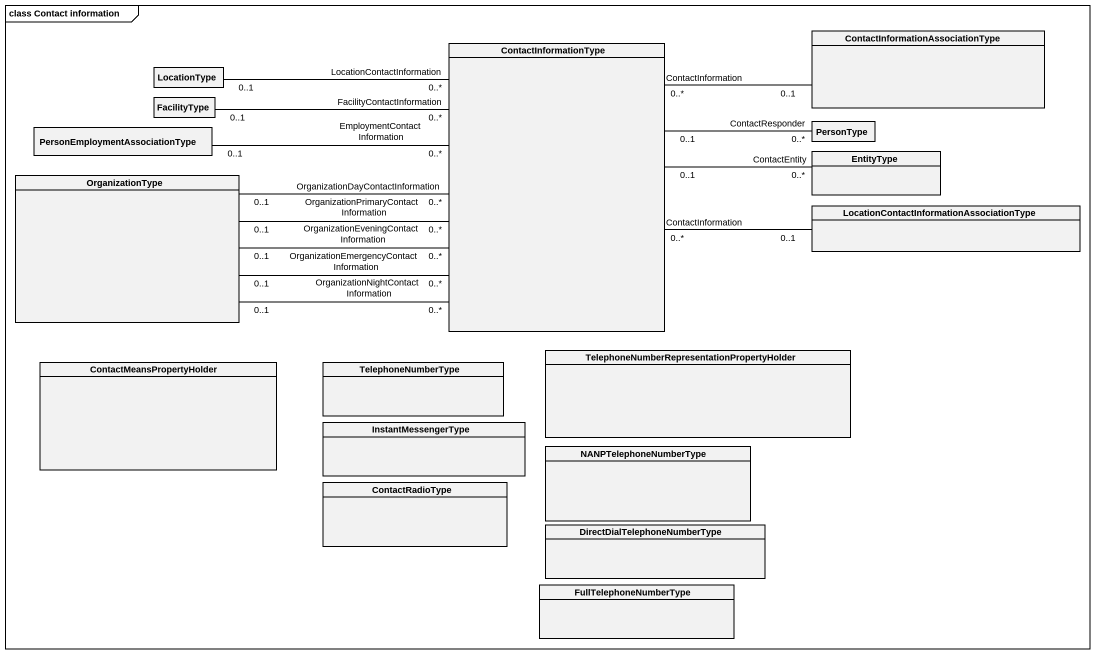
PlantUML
@startuml
mainframe class Contact information
hide circle
hide empty members
class ContactInformationType
class "ContactInformationAssociationType" as ContactInformationAssociatio
class LocationType
class FacilityType
class "PersonEmploymentAssociationType" as PersonEmploymentAssociationT
class PersonType
class OrganizationType
class EntityType
class "LocationContactInformationAssociationType" as LocationContactInformationAs
class ContactMeansPropertyHolder
class TelephoneNumberType
class "TelephoneNumberRepresentationPropertyHolder" as TelephoneNumberRepresentatio
class InstantMessengerType
class NANPTelephoneNumberType
class ContactRadioType
class "DirectDialTelephoneNumberType" as DirectDialTelephoneNumberTyp
class FullTelephoneNumberType
ContactInformationType "0..1" -right- "ContactResponder\n0..*" PersonType
ContactInformationType "0..1" -right- "ContactEntity\n0..*" EntityType
ContactInformationAssociatio "0..1" -left- "ContactInformation\n0..*" ContactInformationType
LocationType "0..1" -right- "LocationContactInformation\n0..*" ContactInformationType
FacilityType "0..1" -right- "FacilityContactInformation\n0..*" ContactInformationType
PersonEmploymentAssociationT "0..1" -right- "EmploymentContactInformation\n0..*" ContactInformationType
OrganizationType "0..1" -right- "OrganizationDayContactInformation\n0..*" ContactInformationType
OrganizationType "0..1" -right- "OrganizationPrimaryContactInformation\n0..*" ContactInformationType
OrganizationType "0..1" -right- "OrganizationEveningContactInformation\n0..*" ContactInformationType
OrganizationType "0..1" -right- "OrganizationEmergencyContactInformation\n0..*" ContactInformationType
OrganizationType "0..1" -right- "OrganizationNightContactInformation\n0..*" ContactInformationType
LocationContactInformationAs "0..1" -left- "ContactInformation\n0..*" ContactInformationType
@enduml
